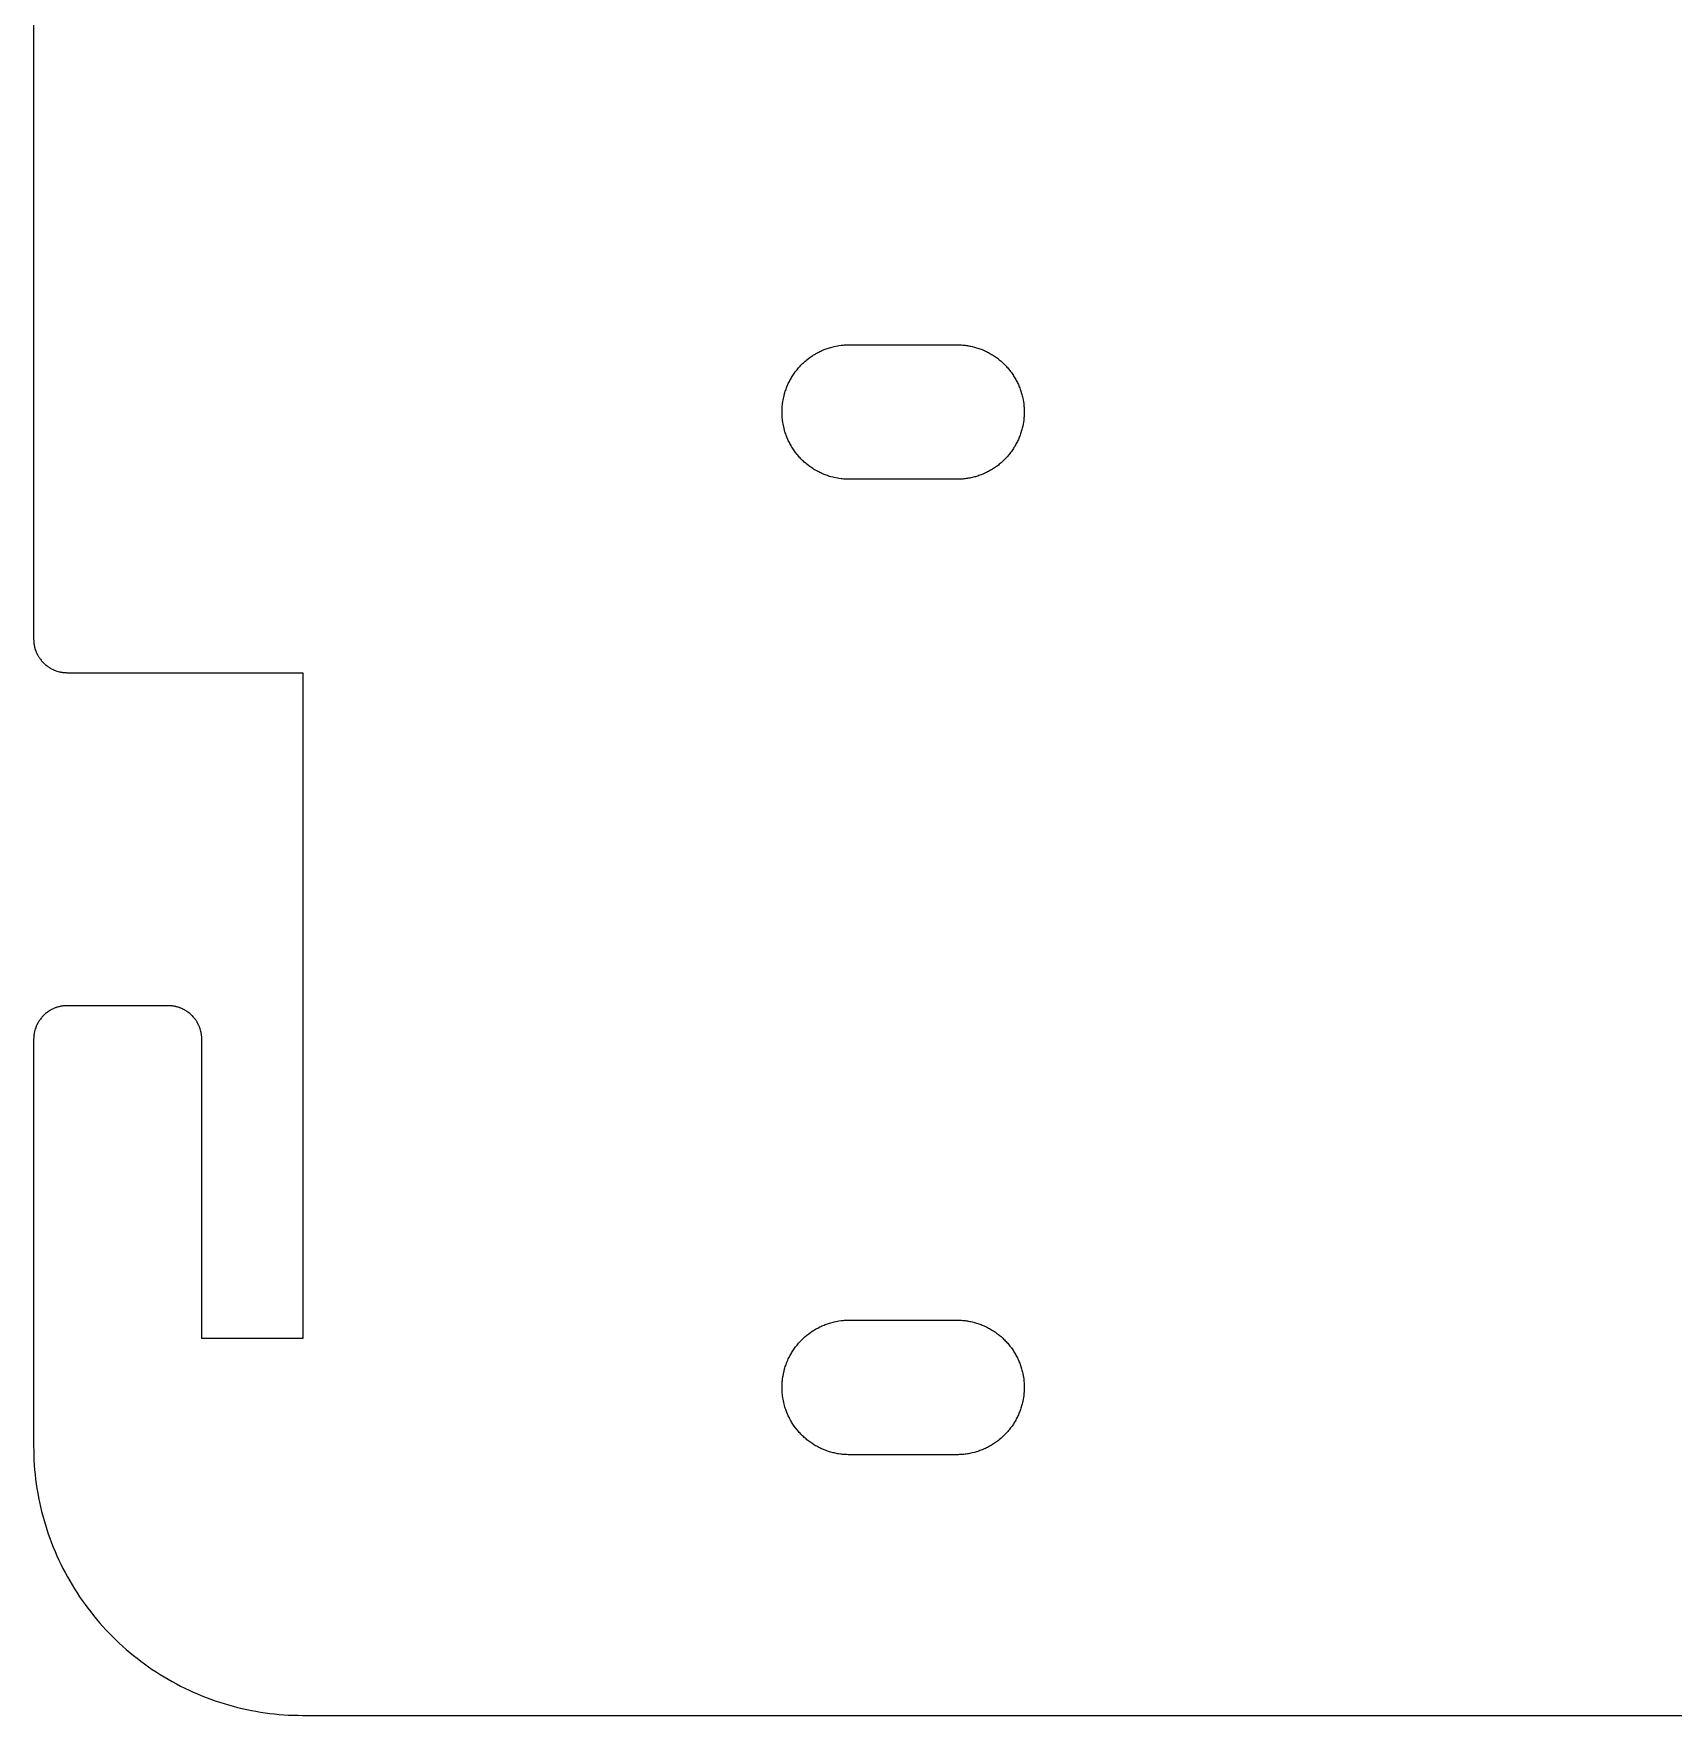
# Model space of a CAD drawing. Header units: metres. Extents: x 0 to 195, y 0 to 100.
# Drawn here: x 0 to 48.8, y 0 to 50 of the extents above; entities that cross this region are included whole.
import ezdxf

# ---------------------------------------------------------------- set-up
doc = ezdxf.new("R2010")
doc.units = ezdxf.units.M

msp = doc.modelspace()

# ---------------------------------------------------------------- linework, layer by layer
for p, q in [((0, 66.0176), (0, 31.9824)), ((23.2803, 40.499), (23.3115, 40.5156)), ((23.3115, 40.5156), (23.3418, 40.5322)), ((23.3418, 40.5322), (23.373, 40.5479)), ((23.373, 40.5479), (23.4043, 40.5625)), ((23.4043, 40.5625), (23.4365, 40.5771)), ((23.4365, 40.5771), (23.501, 40.6045)), ((23.501, 40.6045), (23.5332, 40.6172)), ((23.5332, 40.6172), (23.5664, 40.6289)), ((23.5664, 40.6289), (23.5986, 40.6406)), ((23.5986, 40.6406), (23.6318, 40.6523)), ((23.6318, 40.6523), (23.665, 40.6631)), ((23.665, 40.6631), (23.6982, 40.6729)), ((23.6982, 40.6729), (23.7666, 40.6904)), ((23.7666, 40.6904), (23.7998, 40.6992)), ((23.7998, 40.6992), (23.9023, 40.7197)), ((23.9023, 40.7197), (23.9375, 40.7256)), ((23.9375, 40.7256), (24.0059, 40.7354)), ((24.0059, 40.7354), (24.041, 40.7393)), ((24.041, 40.7393), (24.0762, 40.7422)), ((24.0762, 40.7422), (24.1104, 40.7451)), ((24.1104, 40.7451), (24.1807, 40.749)), ((24.1807, 40.749), (24.2148, 40.75)), ((24.2148, 40.75), (27.4854, 40.75)), ((27.4854, 40.75), (27.5195, 40.749)), ((27.5195, 40.749), (27.5898, 40.7451)), ((27.5898, 40.7451), (27.624, 40.7422)), ((27.624, 40.7422), (27.6592, 40.7393)), ((27.6592, 40.7393), (27.6934, 40.7354)), ((27.6934, 40.7354), (27.7285, 40.7305)), ((27.7285, 40.7305), (27.7627, 40.7256)), ((27.7627, 40.7256), (27.7969, 40.7197)), ((27.7969, 40.7197), (27.832, 40.7129)), ((27.832, 40.7129), (27.8662, 40.7061)), ((27.8662, 40.7061), (27.8994, 40.6992)), ((27.8994, 40.6992), (27.9678, 40.6816)), ((27.9678, 40.6816), (28.001, 40.6729)), ((28.001, 40.6729), (28.0352, 40.6631)), ((28.0352, 40.6631), (28.0684, 40.6523)), ((28.0684, 40.6523), (28.1016, 40.6406)), ((28.1016, 40.6406), (28.1338, 40.6289)), ((28.1338, 40.6289), (28.167, 40.6172)), ((28.167, 40.6172), (28.1992, 40.6045)), ((28.1992, 40.6045), (28.2637, 40.5771)), ((28.2637, 40.5771), (28.2949, 40.5625)), ((28.2949, 40.5625), (28.3271, 40.5479)), ((28.3271, 40.5479), (28.3584, 40.5322)), ((28.3584, 40.5322), (28.3887, 40.5156)), ((28.3887, 40.5156), (28.4199, 40.499)), ((22.6523, 39.9541), (22.6953, 40.0088)), ((22.6953, 40.0088), (22.7178, 40.0352)), ((22.7178, 40.0352), (22.7402, 40.0625)), ((22.7402, 40.0625), (22.7637, 40.0879)), ((22.7637, 40.0879), (22.7871, 40.1143)), ((22.7871, 40.1143), (22.8115, 40.1396)), ((22.8115, 40.1396), (22.8604, 40.1885)), ((22.8604, 40.1885), (22.8857, 40.2129)), ((22.8857, 40.2129), (22.9121, 40.2363)), ((22.9121, 40.2363), (22.9375, 40.2598)), ((22.9375, 40.2598), (22.9648, 40.2822)), ((22.9648, 40.2822), (22.9912, 40.3047)), ((22.9912, 40.3047), (23.0459, 40.3477)), ((23.0459, 40.3477), (23.1025, 40.3887)), ((23.1025, 40.3887), (23.1611, 40.4277)), ((23.1611, 40.4277), (23.1904, 40.4463)), ((23.1904, 40.4463), (23.2197, 40.4639)), ((23.2197, 40.4639), (23.25, 40.4824)), ((23.25, 40.4824), (23.2803, 40.499)), ((28.4199, 40.499), (28.4502, 40.4824)), ((28.4502, 40.4824), (28.4805, 40.4639)), ((28.4805, 40.4639), (28.5098, 40.4463)), ((28.5098, 40.4463), (28.5391, 40.4277)), ((28.5391, 40.4277), (28.5684, 40.4082)), ((28.5684, 40.4082), (28.5967, 40.3887)), ((28.5967, 40.3887), (28.626, 40.3682)), ((28.626, 40.3682), (28.6533, 40.3477)), ((28.6533, 40.3477), (28.6816, 40.3262)), ((28.6816, 40.3262), (28.709, 40.3047)), ((28.709, 40.3047), (28.7617, 40.2598)), ((28.7617, 40.2598), (28.8145, 40.2129)), ((28.8145, 40.2129), (28.8389, 40.1885)), ((28.8389, 40.1885), (28.8643, 40.1641)), ((28.8643, 40.1641), (28.8887, 40.1396)), ((28.8887, 40.1396), (28.9131, 40.1143)), ((28.9131, 40.1143), (28.9365, 40.0879)), ((28.9365, 40.0879), (28.959, 40.0625)), ((28.959, 40.0625), (28.9824, 40.0352)), ((28.9824, 40.0352), (29.0039, 40.0088)), ((29.0039, 40.0088), (29.0264, 39.9814)), ((22.3955, 39.499), (22.4229, 39.5635)), ((22.4229, 39.5635), (22.4375, 39.5957)), ((22.4375, 39.5957), (22.4521, 39.627)), ((22.4521, 39.627), (22.4678, 39.6582)), ((22.4678, 39.6582), (22.4844, 39.6885)), ((22.4844, 39.6885), (22.501, 39.7197)), ((22.501, 39.7197), (22.5176, 39.75)), ((22.5176, 39.75), (22.5361, 39.7803)), ((22.5361, 39.7803), (22.5537, 39.8096)), ((22.5537, 39.8096), (22.5723, 39.8389)), ((22.5723, 39.8389), (22.6113, 39.8975)), ((22.6113, 39.8975), (22.6523, 39.9541)), ((29.0264, 39.9814), (29.0469, 39.9541)), ((29.0469, 39.9541), (29.0684, 39.9258)), ((29.0684, 39.9258), (29.0879, 39.8975)), ((29.0879, 39.8975), (29.1084, 39.8682)), ((29.1084, 39.8682), (29.127, 39.8389)), ((29.127, 39.8389), (29.1465, 39.8096)), ((29.1465, 39.8096), (29.1641, 39.7803)), ((29.1641, 39.7803), (29.1992, 39.7197)), ((29.1992, 39.7197), (29.2158, 39.6885)), ((29.2158, 39.6885), (29.2324, 39.6582)), ((29.2324, 39.6582), (29.248, 39.627)), ((29.248, 39.627), (29.2627, 39.5957)), ((29.2627, 39.5957), (29.2773, 39.5635)), ((29.2773, 39.5635), (29.3047, 39.499)), ((22.2646, 38.9941), (22.2744, 39.0625)), ((22.2744, 39.0625), (22.2803, 39.0977)), ((22.2803, 39.0977), (22.3008, 39.2002)), ((22.3008, 39.2002), (22.3096, 39.2334)), ((22.3096, 39.2334), (22.3271, 39.3018)), ((22.3271, 39.3018), (22.3369, 39.335)), ((22.3369, 39.335), (22.3477, 39.3682)), ((22.3477, 39.3682), (22.3594, 39.4014)), ((22.3594, 39.4014), (22.3711, 39.4336)), ((22.3711, 39.4336), (22.3828, 39.4668)), ((22.3828, 39.4668), (22.3955, 39.499)), ((29.3047, 39.499), (29.3174, 39.4668)), ((29.3174, 39.4668), (29.3291, 39.4336)), ((29.3291, 39.4336), (29.3408, 39.4014)), ((29.3408, 39.4014), (29.3525, 39.3682)), ((29.3525, 39.3682), (29.3721, 39.3018)), ((29.3721, 39.3018), (29.3818, 39.2676)), ((29.3818, 39.2676), (29.3906, 39.2334)), ((29.3906, 39.2334), (29.3984, 39.2002)), ((29.3984, 39.2002), (29.4062, 39.166)), ((29.4062, 39.166), (29.4199, 39.0977)), ((29.4199, 39.0977), (29.4258, 39.0625)), ((29.4258, 39.0625), (29.4355, 38.9941)), ((22.25, 38.7852), (22.251, 38.8193)), ((22.25, 38.7148), (22.25, 38.7852)), ((22.251, 38.6807), (22.25, 38.7148)), ((22.251, 38.8193), (22.2549, 38.8896)), ((22.2549, 38.6104), (22.251, 38.6807)), ((22.2549, 38.8896), (22.2578, 38.9238)), ((22.2578, 38.5762), (22.2549, 38.6104)), ((22.2578, 38.9238), (22.2607, 38.959)), ((22.2607, 38.541), (22.2578, 38.5762)), ((22.2607, 38.959), (22.2646, 38.9941)), ((22.2646, 38.5059), (22.2607, 38.541)), ((22.2744, 38.4375), (22.2646, 38.5059)), ((29.4355, 38.5059), (29.4258, 38.4375)), ((29.4355, 38.9941), (29.4395, 38.959)), ((29.4395, 38.541), (29.4355, 38.5059)), ((29.4395, 38.959), (29.4424, 38.9238)), ((29.4424, 38.5762), (29.4395, 38.541)), ((29.4424, 38.9238), (29.4453, 38.8896)), ((29.4453, 38.6104), (29.4424, 38.5762)), ((29.4453, 38.8896), (29.4492, 38.8193)), ((29.4492, 38.6807), (29.4453, 38.6104)), ((29.4492, 38.8193), (29.4492, 38.7852)), ((29.4492, 38.7852), (29.4502, 38.75)), ((29.4502, 38.75), (29.4492, 38.7148)), ((29.4492, 38.7148), (29.4492, 38.6807)), ((22.2803, 38.4023), (22.2744, 38.4375)), ((22.3008, 38.2998), (22.2803, 38.4023)), ((22.3096, 38.2666), (22.3008, 38.2998)), ((22.3271, 38.1982), (22.3096, 38.2666)), ((22.3369, 38.165), (22.3271, 38.1982)), ((22.3477, 38.1318), (22.3369, 38.165)), ((22.3594, 38.0986), (22.3477, 38.1318)), ((22.3711, 38.0664), (22.3594, 38.0986)), ((22.3828, 38.0332), (22.3711, 38.0664)), ((22.3955, 38.001), (22.3828, 38.0332)), ((22.4229, 37.9365), (22.3955, 38.001)), ((29.3047, 38.001), (29.2773, 37.9365)), ((29.3174, 38.0332), (29.3047, 38.001)), ((29.3291, 38.0664), (29.3174, 38.0332)), ((29.3408, 38.0986), (29.3291, 38.0664)), ((29.3525, 38.1318), (29.3408, 38.0986)), ((29.3721, 38.1982), (29.3525, 38.1318)), ((29.3818, 38.2324), (29.3721, 38.1982)), ((29.3906, 38.2666), (29.3818, 38.2324)), ((29.3984, 38.2998), (29.3906, 38.2666)), ((29.4062, 38.334), (29.3984, 38.2998)), ((29.4199, 38.4023), (29.4062, 38.334)), ((29.4258, 38.4375), (29.4199, 38.4023)), ((22.4375, 37.9043), (22.4229, 37.9365)), ((22.4521, 37.873), (22.4375, 37.9043)), ((22.4678, 37.8418), (22.4521, 37.873)), ((22.4844, 37.8115), (22.4678, 37.8418)), ((22.501, 37.7803), (22.4844, 37.8115)), ((22.5176, 37.75), (22.501, 37.7803)), ((22.5361, 37.7197), (22.5176, 37.75)), ((22.5537, 37.6904), (22.5361, 37.7197)), ((22.5723, 37.6611), (22.5537, 37.6904)), ((22.6113, 37.6025), (22.5723, 37.6611)), ((22.6523, 37.5459), (22.6113, 37.6025)), ((22.6953, 37.4912), (22.6523, 37.5459)), ((29.0264, 37.5186), (29.0039, 37.4912)), ((29.0469, 37.5459), (29.0264, 37.5186)), ((29.0684, 37.5742), (29.0469, 37.5459)), ((29.0879, 37.6025), (29.0684, 37.5742)), ((29.1084, 37.6318), (29.0879, 37.6025)), ((29.127, 37.6611), (29.1084, 37.6318)), ((29.1465, 37.6904), (29.127, 37.6611)), ((29.1641, 37.7197), (29.1465, 37.6904)), ((29.1992, 37.7803), (29.1641, 37.7197)), ((29.2158, 37.8115), (29.1992, 37.7803)), ((29.2324, 37.8418), (29.2158, 37.8115)), ((29.248, 37.873), (29.2324, 37.8418)), ((29.2627, 37.9043), (29.248, 37.873)), ((29.2773, 37.9365), (29.2627, 37.9043)), ((22.7178, 37.4648), (22.6953, 37.4912)), ((22.7402, 37.4375), (22.7178, 37.4648)), ((22.7637, 37.4121), (22.7402, 37.4375)), ((22.7871, 37.3857), (22.7637, 37.4121)), ((22.8115, 37.3604), (22.7871, 37.3857)), ((22.8604, 37.3115), (22.8115, 37.3604)), ((22.8857, 37.2871), (22.8604, 37.3115)), ((22.9121, 37.2637), (22.8857, 37.2871)), ((22.9375, 37.2402), (22.9121, 37.2637)), ((22.9648, 37.2178), (22.9375, 37.2402)), ((22.9912, 37.1953), (22.9648, 37.2178)), ((23.0459, 37.1523), (22.9912, 37.1953)), ((23.1025, 37.1113), (23.0459, 37.1523)), ((23.1611, 37.0723), (23.1025, 37.1113)), ((23.1904, 37.0537), (23.1611, 37.0723)), ((23.2197, 37.0361), (23.1904, 37.0537)), ((23.25, 37.0176), (23.2197, 37.0361)), ((23.2803, 37.001), (23.25, 37.0176)), ((23.3115, 36.9844), (23.2803, 37.001)), ((28.4199, 37.001), (28.3887, 36.9844)), ((28.4502, 37.0176), (28.4199, 37.001)), ((28.4805, 37.0361), (28.4502, 37.0176)), ((28.5098, 37.0537), (28.4805, 37.0361)), ((28.5391, 37.0723), (28.5098, 37.0537)), ((28.5684, 37.0918), (28.5391, 37.0723)), ((28.5967, 37.1113), (28.5684, 37.0918)), ((28.626, 37.1318), (28.5967, 37.1113)), ((28.6533, 37.1523), (28.626, 37.1318)), ((28.6816, 37.1738), (28.6533, 37.1523)), ((28.709, 37.1953), (28.6816, 37.1738)), ((28.7617, 37.2402), (28.709, 37.1953)), ((28.8145, 37.2871), (28.7617, 37.2402)), ((28.8389, 37.3115), (28.8145, 37.2871)), ((28.8643, 37.3359), (28.8389, 37.3115)), ((28.8887, 37.3604), (28.8643, 37.3359)), ((28.9131, 37.3857), (28.8887, 37.3604)), ((28.9365, 37.4121), (28.9131, 37.3857)), ((28.959, 37.4375), (28.9365, 37.4121)), ((28.9824, 37.4648), (28.959, 37.4375)), ((29.0039, 37.4912), (28.9824, 37.4648)), ((23.3418, 36.9678), (23.3115, 36.9844)), ((23.373, 36.9521), (23.3418, 36.9678)), ((23.4043, 36.9375), (23.373, 36.9521)), ((23.4365, 36.9229), (23.4043, 36.9375)), ((23.501, 36.8955), (23.4365, 36.9229)), ((23.5332, 36.8828), (23.501, 36.8955)), ((23.5664, 36.8711), (23.5332, 36.8828)), ((23.5986, 36.8594), (23.5664, 36.8711)), ((23.6318, 36.8477), (23.5986, 36.8594)), ((23.665, 36.8369), (23.6318, 36.8477)), ((23.6982, 36.8271), (23.665, 36.8369)), ((23.7666, 36.8096), (23.6982, 36.8271)), ((23.7998, 36.8008), (23.7666, 36.8096)), ((23.9023, 36.7803), (23.7998, 36.8008)), ((23.9375, 36.7744), (23.9023, 36.7803)), ((24.0059, 36.7646), (23.9375, 36.7744)), ((24.041, 36.7607), (24.0059, 36.7646)), ((24.0762, 36.7578), (24.041, 36.7607)), ((24.1104, 36.7549), (24.0762, 36.7578)), ((24.1807, 36.751), (24.1104, 36.7549)), ((24.2148, 36.75), (24.1807, 36.751)), ((27.4854, 36.75), (24.2148, 36.75)), ((27.5195, 36.751), (27.4854, 36.75)), ((27.5898, 36.7549), (27.5195, 36.751)), ((27.624, 36.7578), (27.5898, 36.7549)), ((27.6592, 36.7607), (27.624, 36.7578)), ((27.6934, 36.7646), (27.6592, 36.7607)), ((27.7285, 36.7695), (27.6934, 36.7646)), ((27.7627, 36.7744), (27.7285, 36.7695)), ((27.7969, 36.7803), (27.7627, 36.7744)), ((27.832, 36.7871), (27.7969, 36.7803)), ((27.8662, 36.7939), (27.832, 36.7871)), ((27.8994, 36.8008), (27.8662, 36.7939)), ((27.9678, 36.8184), (27.8994, 36.8008)), ((28.001, 36.8271), (27.9678, 36.8184)), ((28.0352, 36.8369), (28.001, 36.8271)), ((28.0684, 36.8477), (28.0352, 36.8369)), ((28.1016, 36.8594), (28.0684, 36.8477)), ((28.1338, 36.8711), (28.1016, 36.8594)), ((28.167, 36.8828), (28.1338, 36.8711)), ((28.1992, 36.8955), (28.167, 36.8828)), ((28.2637, 36.9229), (28.1992, 36.8955)), ((28.2949, 36.9375), (28.2637, 36.9229)), ((28.3271, 36.9521), (28.2949, 36.9375)), ((28.3584, 36.9678), (28.3271, 36.9521)), ((28.3887, 36.9844), (28.3584, 36.9678)), ((0, 31.9824), (0.000977, 31.9648)), ((0.000977, 31.9648), (0.000977, 31.9473)), ((0.000977, 31.9473), (0.001953, 31.9307)), ((0.001953, 31.9307), (0.009766, 31.8604)), ((0.009766, 31.8604), (0.012695, 31.8438)), ((0.012695, 31.8438), (0.015625, 31.8262)), ((0.015625, 31.8262), (0.018555, 31.8096)), ((0.018555, 31.8096), (0.021484, 31.792)), ((0.021484, 31.792), (0.025391, 31.7754)), ((0.025391, 31.7754), (0.029297, 31.7578)), ((0.029297, 31.7578), (0.048828, 31.6914)), ((0.048828, 31.6914), (0.066406, 31.6416)), ((0.066406, 31.6416), (0.073242, 31.625)), ((0.073242, 31.625), (0.079102, 31.6094)), ((0.079102, 31.6094), (0.086914, 31.5938)), ((0.086914, 31.5938), (0.09375, 31.5771)), ((0.09375, 31.5771), (0.117188, 31.5303)), ((0.117188, 31.5303), (0.125, 31.5156)), ((0.125, 31.5156), (0.133789, 31.5)), ((0.133789, 31.5), (0.142578, 31.4854)), ((0.142578, 31.4854), (0.152344, 31.4697)), ((0.152344, 31.4697), (0.161133, 31.4551)), ((0.161133, 31.4551), (0.170898, 31.4404)), ((0.170898, 31.4404), (0.180664, 31.4268)), ((0.180664, 31.4268), (0.191406, 31.4121)), ((0.191406, 31.4121), (0.201172, 31.3984)), ((0.201172, 31.3984), (0.222656, 31.3711)), ((0.222656, 31.3711), (0.234375, 31.3574)), ((0.234375, 31.3574), (0.245117, 31.3438)), ((0.245117, 31.3438), (0.280273, 31.3057)), ((0.280273, 31.3057), (0.305664, 31.2803)), ((0.305664, 31.2803), (0.34375, 31.2451)), ((0.34375, 31.2451), (0.357422, 31.2344)), ((0.357422, 31.2344), (0.371094, 31.2227)), ((0.371094, 31.2227), (0.398438, 31.2012)), ((0.398438, 31.2012), (0.412109, 31.1914)), ((0.412109, 31.1914), (0.426758, 31.1807)), ((0.426758, 31.1807), (0.44043, 31.1709)), ((0.44043, 31.1709), (0.455078, 31.1611)), ((0.455078, 31.1611), (0.469727, 31.1523)), ((0.469727, 31.1523), (0.485352, 31.1426)), ((0.485352, 31.1426), (0.5, 31.1338)), ((0.5, 31.1338), (0.515625, 31.125)), ((0.515625, 31.125), (0.530273, 31.1172)), ((0.530273, 31.1172), (0.577148, 31.0938)), ((0.577148, 31.0938), (0.59375, 31.0869)), ((0.59375, 31.0869), (0.609375, 31.0791)), ((0.609375, 31.0791), (0.625, 31.0732)), ((0.625, 31.0732), (0.641602, 31.0664)), ((0.641602, 31.0664), (0.691406, 31.0488)), ((0.691406, 31.0488), (0.757812, 31.0293)), ((0.757812, 31.0293), (0.775391, 31.0254)), ((0.775391, 31.0254), (0.791992, 31.0215)), ((0.791992, 31.0215), (0.80957, 31.0186)), ((0.80957, 31.0186), (0.826172, 31.0156)), ((0.826172, 31.0156), (0.84375, 31.0127)), ((0.84375, 31.0127), (0.860352, 31.0098)), ((0.860352, 31.0098), (0.930664, 31.002)), ((0.930664, 31.002), (0.947266, 31.001)), ((0.947266, 31.001), (0.964844, 31.001)), ((0.964844, 31.001), (0.982422, 31)), ((0.982422, 31), (8, 31)), ((8, 31), (8, 11.2002)), ((0.577148, 21.0059), (0.561523, 20.999)), ((0.59375, 21.0137), (0.577148, 21.0059)), ((0.625, 21.0273), (0.59375, 21.0137)), ((0.641602, 21.0332), (0.625, 21.0273)), ((0.658203, 21.04), (0.641602, 21.0332)), ((0.674805, 21.0459), (0.658203, 21.04)), ((0.691406, 21.0508), (0.674805, 21.0459)), ((0.708008, 21.0566), (0.691406, 21.0508)), ((0.741211, 21.0664), (0.708008, 21.0566)), ((0.757812, 21.0703), (0.741211, 21.0664)), ((0.775391, 21.0742), (0.757812, 21.0703)), ((0.791992, 21.0781), (0.775391, 21.0742)), ((0.80957, 21.082), (0.791992, 21.0781)), ((0.826172, 21.085), (0.80957, 21.082)), ((0.84375, 21.0879), (0.826172, 21.085)), ((0.860352, 21.0898), (0.84375, 21.0879)), ((0.87793, 21.0928), (0.860352, 21.0898)), ((0.913086, 21.0967), (0.87793, 21.0928)), ((0.930664, 21.0977), (0.913086, 21.0967)), ((0.947266, 21.0986), (0.930664, 21.0977)), ((0.964844, 21.0996), (0.947266, 21.0986)), ((4.03516, 21.0996), (0.964844, 21.0996)), ((4.05273, 21.0986), (4.03516, 21.0996)), ((4.06934, 21.0977), (4.05273, 21.0986)), ((4.08691, 21.0967), (4.06934, 21.0977)), ((4.12207, 21.0928), (4.08691, 21.0967)), ((4.13965, 21.0898), (4.12207, 21.0928)), ((4.15625, 21.0879), (4.13965, 21.0898)), ((4.17383, 21.085), (4.15625, 21.0879)), ((4.19043, 21.082), (4.17383, 21.085)), ((4.20801, 21.0781), (4.19043, 21.082)), ((4.22461, 21.0742), (4.20801, 21.0781)), ((4.24219, 21.0703), (4.22461, 21.0742)), ((4.25879, 21.0664), (4.24219, 21.0703)), ((4.29199, 21.0566), (4.25879, 21.0664)), ((4.30859, 21.0508), (4.29199, 21.0566)), ((4.3252, 21.0459), (4.30859, 21.0508)), ((4.3418, 21.04), (4.3252, 21.0459)), ((4.3584, 21.0332), (4.3418, 21.04)), ((4.375, 21.0273), (4.3584, 21.0332)), ((4.40625, 21.0137), (4.375, 21.0273)), ((4.42285, 21.0059), (4.40625, 21.0137)), ((4.43848, 20.999), (4.42285, 21.0059)), ((0.086914, 20.5068), (0.079102, 20.4912)), ((0.09375, 20.5225), (0.086914, 20.5068)), ((0.125, 20.585), (0.09375, 20.5225)), ((0.133789, 20.5996), (0.125, 20.585)), ((0.142578, 20.6152), (0.133789, 20.5996)), ((0.152344, 20.6299), (0.142578, 20.6152)), ((0.161133, 20.6445), (0.152344, 20.6299)), ((0.180664, 20.6738), (0.161133, 20.6445)), ((0.191406, 20.6875), (0.180664, 20.6738)), ((0.201172, 20.7021), (0.191406, 20.6875)), ((0.222656, 20.7295), (0.201172, 20.7021)), ((0.234375, 20.7432), (0.222656, 20.7295)), ((0.245117, 20.7559), (0.234375, 20.7432)), ((0.256836, 20.7695), (0.245117, 20.7559)), ((0.280273, 20.7949), (0.256836, 20.7695)), ((0.292969, 20.8066), (0.280273, 20.7949)), ((0.305664, 20.8193), (0.292969, 20.8066)), ((0.34375, 20.8545), (0.305664, 20.8193)), ((0.357422, 20.8662), (0.34375, 20.8545)), ((0.412109, 20.9092), (0.357422, 20.8662)), ((0.426758, 20.9189), (0.412109, 20.9092)), ((0.44043, 20.9287), (0.426758, 20.9189)), ((0.469727, 20.9482), (0.44043, 20.9287)), ((0.485352, 20.957), (0.469727, 20.9482)), ((0.5, 20.9658), (0.485352, 20.957)), ((0.515625, 20.9746), (0.5, 20.9658)), ((0.530273, 20.9834), (0.515625, 20.9746)), ((0.561523, 20.999), (0.530273, 20.9834)), ((4.46973, 20.9834), (4.43848, 20.999)), ((4.48438, 20.9746), (4.46973, 20.9834)), ((4.5, 20.9658), (4.48438, 20.9746)), ((4.51465, 20.957), (4.5, 20.9658)), ((4.53027, 20.9482), (4.51465, 20.957)), ((4.55957, 20.9287), (4.53027, 20.9482)), ((4.57324, 20.9189), (4.55957, 20.9287)), ((4.58789, 20.9092), (4.57324, 20.9189)), ((4.64258, 20.8662), (4.58789, 20.9092)), ((4.65625, 20.8545), (4.64258, 20.8662)), ((4.69434, 20.8193), (4.65625, 20.8545)), ((4.70703, 20.8066), (4.69434, 20.8193)), ((4.71973, 20.7949), (4.70703, 20.8066)), ((4.74316, 20.7695), (4.71973, 20.7949)), ((4.75488, 20.7559), (4.74316, 20.7695)), ((4.76562, 20.7432), (4.75488, 20.7559)), ((4.77734, 20.7295), (4.76562, 20.7432)), ((4.79883, 20.7021), (4.77734, 20.7295)), ((4.80859, 20.6875), (4.79883, 20.7021)), ((4.81934, 20.6738), (4.80859, 20.6875)), ((4.83887, 20.6445), (4.81934, 20.6738)), ((4.84766, 20.6299), (4.83887, 20.6445)), ((4.85742, 20.6152), (4.84766, 20.6299)), ((4.86621, 20.5996), (4.85742, 20.6152)), ((4.875, 20.585), (4.86621, 20.5996)), ((4.90625, 20.5225), (4.875, 20.585)), ((4.91309, 20.5068), (4.90625, 20.5225)), ((4.9209, 20.4912), (4.91309, 20.5068)), ((0.000977, 20.1348), (0, 20.1172)), ((0, 20.1172), (0, 8)), ((0.001953, 20.1699), (0.000977, 20.1523)), ((0.000977, 20.1523), (0.000977, 20.1348)), ((0.003906, 20.1875), (0.001953, 20.1699)), ((0.005859, 20.2041), (0.003906, 20.1875)), ((0.009766, 20.2393), (0.005859, 20.2041)), ((0.012695, 20.2568), (0.009766, 20.2393)), ((0.015625, 20.2734), (0.012695, 20.2568)), ((0.018555, 20.291), (0.015625, 20.2734)), ((0.021484, 20.3076), (0.018555, 20.291)), ((0.025391, 20.3252), (0.021484, 20.3076)), ((0.029297, 20.3418), (0.025391, 20.3252)), ((0.03418, 20.3584), (0.029297, 20.3418)), ((0.039062, 20.376), (0.03418, 20.3584)), ((0.048828, 20.4092), (0.039062, 20.376)), ((0.060547, 20.4424), (0.048828, 20.4092)), ((0.066406, 20.458), (0.060547, 20.4424)), ((0.073242, 20.4746), (0.066406, 20.458)), ((0.079102, 20.4912), (0.073242, 20.4746)), ((4.92676, 20.4746), (4.9209, 20.4912)), ((4.93359, 20.458), (4.92676, 20.4746)), ((4.93945, 20.4424), (4.93359, 20.458)), ((4.95117, 20.4092), (4.93945, 20.4424)), ((4.96094, 20.376), (4.95117, 20.4092)), ((4.96582, 20.3584), (4.96094, 20.376)), ((4.9707, 20.3418), (4.96582, 20.3584)), ((4.97461, 20.3252), (4.9707, 20.3418)), ((4.97852, 20.3076), (4.97461, 20.3252)), ((4.98145, 20.291), (4.97852, 20.3076)), ((4.98438, 20.2734), (4.98145, 20.291)), ((4.9873, 20.2568), (4.98438, 20.2734)), ((4.99023, 20.2393), (4.9873, 20.2568)), ((4.99414, 20.2041), (4.99023, 20.2393)), ((4.99609, 20.1875), (4.99414, 20.2041)), ((4.99805, 20.1699), (4.99609, 20.1875)), ((4.99902, 20.1523), (4.99805, 20.1699)), ((4.99902, 20.1348), (4.99902, 20.1523)), ((5, 20.1172), (4.99902, 20.1348)), ((5, 11.2002), (5, 20.1172)), ((23.2803, 11.499), (23.3115, 11.5156)), ((23.3115, 11.5156), (23.3418, 11.5322)), ((23.3418, 11.5322), (23.373, 11.5479)), ((23.373, 11.5479), (23.4043, 11.5625)), ((23.4043, 11.5625), (23.4365, 11.5771)), ((23.4365, 11.5771), (23.501, 11.6045)), ((23.501, 11.6045), (23.5332, 11.6172)), ((23.5332, 11.6172), (23.5664, 11.6289)), ((23.5664, 11.6289), (23.5986, 11.6406)), ((23.5986, 11.6406), (23.6318, 11.6523)), ((23.6318, 11.6523), (23.665, 11.6631)), ((23.665, 11.6631), (23.6982, 11.6729)), ((23.6982, 11.6729), (23.7666, 11.6904)), ((23.7666, 11.6904), (23.7998, 11.6992)), ((23.7998, 11.6992), (23.9023, 11.7197)), ((23.9023, 11.7197), (23.9375, 11.7256)), ((23.9375, 11.7256), (24.0059, 11.7354)), ((24.0059, 11.7354), (24.041, 11.7393)), ((24.041, 11.7393), (24.0762, 11.7422)), ((24.0762, 11.7422), (24.1104, 11.7451)), ((24.1104, 11.7451), (24.1807, 11.749)), ((24.1807, 11.749), (24.2148, 11.75)), ((24.2148, 11.75), (27.4854, 11.75)), ((27.4854, 11.75), (27.5195, 11.749)), ((27.5195, 11.749), (27.5898, 11.7451)), ((27.5898, 11.7451), (27.624, 11.7422)), ((27.624, 11.7422), (27.6592, 11.7393)), ((27.6592, 11.7393), (27.6934, 11.7354)), ((27.6934, 11.7354), (27.7285, 11.7305)), ((27.7285, 11.7305), (27.7627, 11.7256)), ((27.7627, 11.7256), (27.7969, 11.7197)), ((27.7969, 11.7197), (27.832, 11.7129)), ((27.832, 11.7129), (27.8662, 11.7061)), ((27.8662, 11.7061), (27.8994, 11.6992)), ((27.8994, 11.6992), (27.9678, 11.6816)), ((27.9678, 11.6816), (28.001, 11.6729)), ((28.001, 11.6729), (28.0352, 11.6631)), ((28.0352, 11.6631), (28.0684, 11.6523)), ((28.0684, 11.6523), (28.1016, 11.6406)), ((28.1016, 11.6406), (28.1338, 11.6289)), ((28.1338, 11.6289), (28.167, 11.6172)), ((28.167, 11.6172), (28.1992, 11.6045)), ((28.1992, 11.6045), (28.2637, 11.5771)), ((28.2637, 11.5771), (28.2949, 11.5625)), ((28.2949, 11.5625), (28.3271, 11.5479)), ((28.3271, 11.5479), (28.3584, 11.5322)), ((28.3584, 11.5322), (28.3887, 11.5156)), ((28.3887, 11.5156), (28.4199, 11.499)), ((8, 11.2002), (5, 11.2002)), ((22.6523, 10.9541), (22.6953, 11.0088)), ((22.6953, 11.0088), (22.7178, 11.0352)), ((22.7178, 11.0352), (22.7402, 11.0625)), ((22.7402, 11.0625), (22.7637, 11.0879)), ((22.7637, 11.0879), (22.7871, 11.1143)), ((22.7871, 11.1143), (22.8115, 11.1396)), ((22.8115, 11.1396), (22.8604, 11.1885)), ((22.8604, 11.1885), (22.8857, 11.2129)), ((22.8857, 11.2129), (22.9121, 11.2363)), ((22.9121, 11.2363), (22.9375, 11.2598)), ((22.9375, 11.2598), (22.9648, 11.2822)), ((22.9648, 11.2822), (22.9912, 11.3047)), ((22.9912, 11.3047), (23.0459, 11.3477)), ((23.0459, 11.3477), (23.1025, 11.3887)), ((23.1025, 11.3887), (23.1611, 11.4277)), ((23.1611, 11.4277), (23.1904, 11.4463)), ((23.1904, 11.4463), (23.2197, 11.4639)), ((23.2197, 11.4639), (23.25, 11.4824)), ((23.25, 11.4824), (23.2803, 11.499)), ((28.4199, 11.499), (28.4502, 11.4824)), ((28.4502, 11.4824), (28.4805, 11.4639)), ((28.4805, 11.4639), (28.5098, 11.4463)), ((28.5098, 11.4463), (28.5391, 11.4277)), ((28.5391, 11.4277), (28.5684, 11.4082)), ((28.5684, 11.4082), (28.5967, 11.3887)), ((28.5967, 11.3887), (28.626, 11.3682)), ((28.626, 11.3682), (28.6533, 11.3477)), ((28.6533, 11.3477), (28.6816, 11.3262)), ((28.6816, 11.3262), (28.709, 11.3047)), ((28.709, 11.3047), (28.7617, 11.2598)), ((28.7617, 11.2598), (28.8145, 11.2129)), ((28.8145, 11.2129), (28.8389, 11.1885)), ((28.8389, 11.1885), (28.8643, 11.1641)), ((28.8643, 11.1641), (28.8887, 11.1396)), ((28.8887, 11.1396), (28.9131, 11.1143)), ((28.9131, 11.1143), (28.9365, 11.0879)), ((28.9365, 11.0879), (28.959, 11.0625)), ((28.959, 11.0625), (28.9824, 11.0352)), ((28.9824, 11.0352), (29.0039, 11.0088)), ((29.0039, 11.0088), (29.0264, 10.9814)), ((22.3955, 10.499), (22.4229, 10.5635)), ((22.4229, 10.5635), (22.4375, 10.5957)), ((22.4375, 10.5957), (22.4521, 10.627)), ((22.4521, 10.627), (22.4678, 10.6582)), ((22.4678, 10.6582), (22.4844, 10.6885)), ((22.4844, 10.6885), (22.501, 10.7197)), ((22.501, 10.7197), (22.5176, 10.75)), ((22.5176, 10.75), (22.5361, 10.7803)), ((22.5361, 10.7803), (22.5537, 10.8096)), ((22.5537, 10.8096), (22.5723, 10.8389)), ((22.5723, 10.8389), (22.6113, 10.8975)), ((22.6113, 10.8975), (22.6523, 10.9541)), ((29.0264, 10.9814), (29.0469, 10.9541)), ((29.0469, 10.9541), (29.0684, 10.9258)), ((29.0684, 10.9258), (29.0879, 10.8975)), ((29.0879, 10.8975), (29.1084, 10.8682)), ((29.1084, 10.8682), (29.127, 10.8389)), ((29.127, 10.8389), (29.1465, 10.8096)), ((29.1465, 10.8096), (29.1641, 10.7803)), ((29.1641, 10.7803), (29.1992, 10.7197)), ((29.1992, 10.7197), (29.2158, 10.6885)), ((29.2158, 10.6885), (29.2324, 10.6582)), ((29.2324, 10.6582), (29.248, 10.627)), ((29.248, 10.627), (29.2627, 10.5957)), ((29.2627, 10.5957), (29.2773, 10.5635)), ((29.2773, 10.5635), (29.3047, 10.499)), ((22.2646, 9.99414), (22.2744, 10.0625)), ((22.2744, 10.0625), (22.2803, 10.0977)), ((22.2803, 10.0977), (22.3008, 10.2002)), ((22.3008, 10.2002), (22.3096, 10.2334)), ((22.3096, 10.2334), (22.3271, 10.3018)), ((22.3271, 10.3018), (22.3369, 10.335)), ((22.3369, 10.335), (22.3477, 10.3682)), ((22.3477, 10.3682), (22.3594, 10.4014)), ((22.3594, 10.4014), (22.3711, 10.4336)), ((22.3711, 10.4336), (22.3828, 10.4668)), ((22.3828, 10.4668), (22.3955, 10.499)), ((29.3047, 10.499), (29.3174, 10.4668)), ((29.3174, 10.4668), (29.3291, 10.4336)), ((29.3291, 10.4336), (29.3408, 10.4014)), ((29.3408, 10.4014), (29.3525, 10.3682)), ((29.3525, 10.3682), (29.3721, 10.3018)), ((29.3721, 10.3018), (29.3818, 10.2676)), ((29.3818, 10.2676), (29.3906, 10.2334)), ((29.3906, 10.2334), (29.3984, 10.2002)), ((29.3984, 10.2002), (29.4062, 10.166)), ((29.4062, 10.166), (29.4199, 10.0977)), ((29.4199, 10.0977), (29.4258, 10.0625)), ((29.4258, 10.0625), (29.4355, 9.99414)), ((22.25, 9.78516), (22.251, 9.81934)), ((22.25, 9.71484), (22.25, 9.78516)), ((22.251, 9.68066), (22.25, 9.71484)), ((22.251, 9.81934), (22.2549, 9.88965)), ((22.2549, 9.61035), (22.251, 9.68066)), ((22.2549, 9.88965), (22.2578, 9.92383)), ((22.2578, 9.57617), (22.2549, 9.61035)), ((22.2578, 9.92383), (22.2607, 9.95898)), ((22.2607, 9.54102), (22.2578, 9.57617)), ((22.2607, 9.95898), (22.2646, 9.99414)), ((22.2646, 9.50586), (22.2607, 9.54102)), ((22.2744, 9.4375), (22.2646, 9.50586)), ((29.4355, 9.50586), (29.4258, 9.4375)), ((29.4355, 9.99414), (29.4395, 9.95898)), ((29.4395, 9.54102), (29.4355, 9.50586)), ((29.4395, 9.95898), (29.4424, 9.92383)), ((29.4424, 9.57617), (29.4395, 9.54102)), ((29.4424, 9.92383), (29.4453, 9.88965)), ((29.4453, 9.61035), (29.4424, 9.57617)), ((29.4453, 9.88965), (29.4492, 9.81934)), ((29.4492, 9.68066), (29.4453, 9.61035)), ((29.4492, 9.81934), (29.4492, 9.78516)), ((29.4492, 9.78516), (29.4502, 9.75)), ((29.4502, 9.75), (29.4492, 9.71484)), ((29.4492, 9.71484), (29.4492, 9.68066)), ((22.2803, 9.40234), (22.2744, 9.4375)), ((22.3008, 9.2998), (22.2803, 9.40234)), ((22.3096, 9.2666), (22.3008, 9.2998)), ((22.3271, 9.19824), (22.3096, 9.2666)), ((22.3369, 9.16504), (22.3271, 9.19824)), ((22.3477, 9.13184), (22.3369, 9.16504)), ((22.3594, 9.09863), (22.3477, 9.13184)), ((22.3711, 9.06641), (22.3594, 9.09863)), ((22.3828, 9.0332), (22.3711, 9.06641)), ((22.3955, 9.00098), (22.3828, 9.0332)), ((22.4229, 8.93652), (22.3955, 9.00098)), ((29.3047, 9.00098), (29.2773, 8.93652)), ((29.3174, 9.0332), (29.3047, 9.00098)), ((29.3291, 9.06641), (29.3174, 9.0332)), ((29.3408, 9.09863), (29.3291, 9.06641)), ((29.3525, 9.13184), (29.3408, 9.09863)), ((29.3721, 9.19824), (29.3525, 9.13184)), ((29.3818, 9.23242), (29.3721, 9.19824)), ((29.3906, 9.2666), (29.3818, 9.23242)), ((29.3984, 9.2998), (29.3906, 9.2666)), ((29.4062, 9.33398), (29.3984, 9.2998)), ((29.4199, 9.40234), (29.4062, 9.33398)), ((29.4258, 9.4375), (29.4199, 9.40234)), ((22.4375, 8.9043), (22.4229, 8.93652)), ((22.4521, 8.87305), (22.4375, 8.9043)), ((22.4678, 8.8418), (22.4521, 8.87305)), ((22.4844, 8.81152), (22.4678, 8.8418)), ((22.501, 8.78027), (22.4844, 8.81152)), ((22.5176, 8.75), (22.501, 8.78027)), ((22.5361, 8.71973), (22.5176, 8.75)), ((22.5537, 8.69043), (22.5361, 8.71973)), ((22.5723, 8.66113), (22.5537, 8.69043)), ((22.6113, 8.60254), (22.5723, 8.66113)), ((22.6523, 8.5459), (22.6113, 8.60254)), ((22.6953, 8.49121), (22.6523, 8.5459)), ((29.0264, 8.51855), (29.0039, 8.49121)), ((29.0469, 8.5459), (29.0264, 8.51855)), ((29.0684, 8.57422), (29.0469, 8.5459)), ((29.0879, 8.60254), (29.0684, 8.57422)), ((29.1084, 8.63184), (29.0879, 8.60254)), ((29.127, 8.66113), (29.1084, 8.63184)), ((29.1465, 8.69043), (29.127, 8.66113)), ((29.1641, 8.71973), (29.1465, 8.69043)), ((29.1992, 8.78027), (29.1641, 8.71973)), ((29.2158, 8.81152), (29.1992, 8.78027)), ((29.2324, 8.8418), (29.2158, 8.81152)), ((29.248, 8.87305), (29.2324, 8.8418)), ((29.2627, 8.9043), (29.248, 8.87305)), ((29.2773, 8.93652), (29.2627, 8.9043)), ((0, 8), (0.000977, 7.86035)), ((22.7178, 8.46484), (22.6953, 8.49121)), ((22.7402, 8.4375), (22.7178, 8.46484)), ((22.7637, 8.41211), (22.7402, 8.4375)), ((22.7871, 8.38574), (22.7637, 8.41211)), ((22.8115, 8.36035), (22.7871, 8.38574)), ((22.8604, 8.31152), (22.8115, 8.36035)), ((22.8857, 8.28711), (22.8604, 8.31152)), ((22.9121, 8.26367), (22.8857, 8.28711)), ((22.9375, 8.24023), (22.9121, 8.26367)), ((22.9648, 8.21777), (22.9375, 8.24023)), ((22.9912, 8.19531), (22.9648, 8.21777)), ((23.0459, 8.15234), (22.9912, 8.19531)), ((23.1025, 8.11133), (23.0459, 8.15234)), ((23.1611, 8.07227), (23.1025, 8.11133)), ((23.1904, 8.05371), (23.1611, 8.07227)), ((23.2197, 8.03613), (23.1904, 8.05371)), ((23.25, 8.01758), (23.2197, 8.03613)), ((23.2803, 8.00098), (23.25, 8.01758)), ((23.3115, 7.98438), (23.2803, 8.00098)), ((28.4199, 8.00098), (28.3887, 7.98438)), ((28.4502, 8.01758), (28.4199, 8.00098)), ((28.4805, 8.03613), (28.4502, 8.01758)), ((28.5098, 8.05371), (28.4805, 8.03613)), ((28.5391, 8.07227), (28.5098, 8.05371)), ((28.5684, 8.0918), (28.5391, 8.07227)), ((28.5967, 8.11133), (28.5684, 8.0918)), ((28.626, 8.13184), (28.5967, 8.11133)), ((28.6533, 8.15234), (28.626, 8.13184)), ((28.6816, 8.17383), (28.6533, 8.15234)), ((28.709, 8.19531), (28.6816, 8.17383)), ((28.7617, 8.24023), (28.709, 8.19531)), ((28.8145, 8.28711), (28.7617, 8.24023)), ((28.8389, 8.31152), (28.8145, 8.28711)), ((28.8643, 8.33594), (28.8389, 8.31152)), ((28.8887, 8.36035), (28.8643, 8.33594)), ((28.9131, 8.38574), (28.8887, 8.36035)), ((28.9365, 8.41211), (28.9131, 8.38574)), ((28.959, 8.4375), (28.9365, 8.41211)), ((28.9824, 8.46484), (28.959, 8.4375)), ((29.0039, 8.49121), (28.9824, 8.46484)), ((0.000977, 7.86035), (0.004883, 7.7207)), ((0.004883, 7.7207), (0.010742, 7.58105)), ((0.010742, 7.58105), (0.019531, 7.44238)), ((23.3418, 7.96777), (23.3115, 7.98438)), ((23.373, 7.95215), (23.3418, 7.96777)), ((23.4043, 7.9375), (23.373, 7.95215)), ((23.4365, 7.92285), (23.4043, 7.9375)), ((23.501, 7.89551), (23.4365, 7.92285)), ((23.5332, 7.88281), (23.501, 7.89551)), ((23.5664, 7.87109), (23.5332, 7.88281)), ((23.5986, 7.85938), (23.5664, 7.87109)), ((23.6318, 7.84766), (23.5986, 7.85938)), ((23.665, 7.83691), (23.6318, 7.84766)), ((23.6982, 7.82715), (23.665, 7.83691)), ((23.7666, 7.80957), (23.6982, 7.82715)), ((23.7998, 7.80078), (23.7666, 7.80957)), ((23.9023, 7.78027), (23.7998, 7.80078)), ((23.9375, 7.77441), (23.9023, 7.78027)), ((24.0059, 7.76465), (23.9375, 7.77441)), ((24.041, 7.76074), (24.0059, 7.76465)), ((24.0762, 7.75781), (24.041, 7.76074)), ((24.1104, 7.75488), (24.0762, 7.75781)), ((24.1807, 7.75098), (24.1104, 7.75488)), ((24.2148, 7.75), (24.1807, 7.75098)), ((27.4854, 7.75), (24.2148, 7.75)), ((27.5195, 7.75098), (27.4854, 7.75)), ((27.5898, 7.75488), (27.5195, 7.75098)), ((27.624, 7.75781), (27.5898, 7.75488)), ((27.6592, 7.76074), (27.624, 7.75781)), ((27.6934, 7.76465), (27.6592, 7.76074)), ((27.7285, 7.76953), (27.6934, 7.76465)), ((27.7627, 7.77441), (27.7285, 7.76953)), ((27.7969, 7.78027), (27.7627, 7.77441)), ((27.832, 7.78711), (27.7969, 7.78027)), ((27.8662, 7.79395), (27.832, 7.78711)), ((27.8994, 7.80078), (27.8662, 7.79395)), ((27.9678, 7.81836), (27.8994, 7.80078)), ((28.001, 7.82715), (27.9678, 7.81836)), ((28.0352, 7.83691), (28.001, 7.82715)), ((28.0684, 7.84766), (28.0352, 7.83691)), ((28.1016, 7.85938), (28.0684, 7.84766)), ((28.1338, 7.87109), (28.1016, 7.85938)), ((28.167, 7.88281), (28.1338, 7.87109)), ((28.1992, 7.89551), (28.167, 7.88281)), ((28.2637, 7.92285), (28.1992, 7.89551)), ((28.2949, 7.9375), (28.2637, 7.92285)), ((28.3271, 7.95215), (28.2949, 7.9375)), ((28.3584, 7.96777), (28.3271, 7.95215)), ((28.3887, 7.98438), (28.3584, 7.96777)), ((0.019531, 7.44238), (0.030273, 7.30273)), ((0.030273, 7.30273), (0.043945, 7.16406)), ((0.043945, 7.16406), (0.05957, 7.02539)), ((0.05957, 7.02539), (0.078125, 6.88672)), ((0.078125, 6.88672), (0.098633, 6.74805)), ((0.098633, 6.74805), (0.121094, 6.61035)), ((0.121094, 6.61035), (0.147461, 6.47363)), ((0.147461, 6.47363), (0.174805, 6.33691)), ((0.174805, 6.33691), (0.205078, 6.2002)), ((0.205078, 6.2002), (0.237305, 6.06445)), ((0.237305, 6.06445), (0.272461, 5.92969)), ((0.272461, 5.92969), (0.30957, 5.79492)), ((0.30957, 5.79492), (0.349609, 5.66113)), ((0.349609, 5.66113), (0.391602, 5.52832)), ((0.391602, 5.52832), (0.435547, 5.39551)), ((0.435547, 5.39551), (0.482422, 5.26367)), ((0.482422, 5.26367), (0.53125, 5.13281)), ((0.53125, 5.13281), (0.583008, 5.00293)), ((0.583008, 5.00293), (0.635742, 4.87402)), ((0.635742, 4.87402), (0.691406, 4.74609)), ((0.691406, 4.74609), (0.75, 4.61914)), ((0.75, 4.61914), (0.80957, 4.49316)), ((0.80957, 4.49316), (0.87207, 4.36816)), ((0.87207, 4.36816), (0.936523, 4.24414)), ((0.936523, 4.24414), (1.00293, 4.12109)), ((1.00293, 4.12109), (1.07227, 4)), ((1.07227, 4), (1.14258, 3.87988)), ((1.14258, 3.87988), (1.21582, 3.76074)), ((1.21582, 3.76074), (1.29102, 3.64258)), ((1.29102, 3.64258), (1.36816, 3.52637)), ((1.36816, 3.52637), (1.44727, 3.41113)), ((1.44727, 3.41113), (1.52832, 3.29785)), ((1.52832, 3.29785), (1.61133, 3.18555)), ((1.61133, 3.18555), (1.69629, 3.0752)), ((1.69629, 3.0752), (1.7832, 2.96582)), ((1.7832, 2.96582), (1.87207, 2.85742)), ((1.87207, 2.85742), (1.96191, 2.75195)), ((1.96191, 2.75195), (2.05469, 2.64648)), ((2.05469, 2.64648), (2.14941, 2.54395)), ((2.14941, 2.54395), (2.24512, 2.44238)), ((2.24512, 2.44238), (2.34277, 2.34277)), ((2.34277, 2.34277), (2.44238, 2.24512)), ((2.44238, 2.24512), (2.54395, 2.14941)), ((2.54395, 2.14941), (2.64648, 2.05469)), ((2.64648, 2.05469), (2.75195, 1.96191)), ((2.75195, 1.96191), (2.85742, 1.87207)), ((2.85742, 1.87207), (2.96582, 1.7832)), ((2.96582, 1.7832), (3.0752, 1.69629)), ((3.0752, 1.69629), (3.18555, 1.61133)), ((3.18555, 1.61133), (3.29785, 1.52832)), ((3.29785, 1.52832), (3.41113, 1.44727)), ((3.41113, 1.44727), (3.52637, 1.36816)), ((3.52637, 1.36816), (3.64258, 1.29102)), ((3.64258, 1.29102), (3.76074, 1.21582)), ((3.76074, 1.21582), (3.87988, 1.14258)), ((3.87988, 1.14258), (4, 1.07227)), ((4, 1.07227), (4.12109, 1.00293)), ((4.12109, 1.00293), (4.24414, 0.936523)), ((4.24414, 0.936523), (4.36816, 0.87207)), ((4.36816, 0.87207), (4.49316, 0.80957)), ((4.49316, 0.80957), (4.61914, 0.75)), ((4.61914, 0.75), (4.74609, 0.691406)), ((4.74609, 0.691406), (4.87402, 0.635742)), ((4.87402, 0.635742), (5.00293, 0.583008)), ((5.00293, 0.583008), (5.13281, 0.53125)), ((5.13281, 0.53125), (5.26367, 0.482422)), ((5.26367, 0.482422), (5.39551, 0.435547)), ((5.39551, 0.435547), (5.52832, 0.391602)), ((5.52832, 0.391602), (5.66113, 0.349609)), ((5.66113, 0.349609), (5.79492, 0.30957)), ((5.79492, 0.30957), (5.92969, 0.272461)), ((5.92969, 0.272461), (6.06445, 0.237305)), ((6.06445, 0.237305), (6.2002, 0.205078)), ((6.2002, 0.205078), (6.33691, 0.174805)), ((6.33691, 0.174805), (6.47363, 0.147461)), ((6.47363, 0.147461), (6.61035, 0.121094)), ((6.61035, 0.121094), (6.74805, 0.098633)), ((6.74805, 0.098633), (6.88672, 0.078125)), ((6.88672, 0.078125), (7.02539, 0.05957)), ((7.02539, 0.05957), (7.16406, 0.043945)), ((7.16406, 0.043945), (7.30273, 0.030273)), ((7.30273, 0.030273), (7.44238, 0.019531)), ((7.44238, 0.019531), (7.58105, 0.010742)), ((7.58105, 0.010742), (7.7207, 0.004883)), ((7.7207, 0.004883), (7.86035, 0.000977)), ((7.86035, 0.000977), (8, 0)), ((8, 0), (187, 0))]:
    msp.add_line(p, q)

doc.saveas('drawing.dxf')
